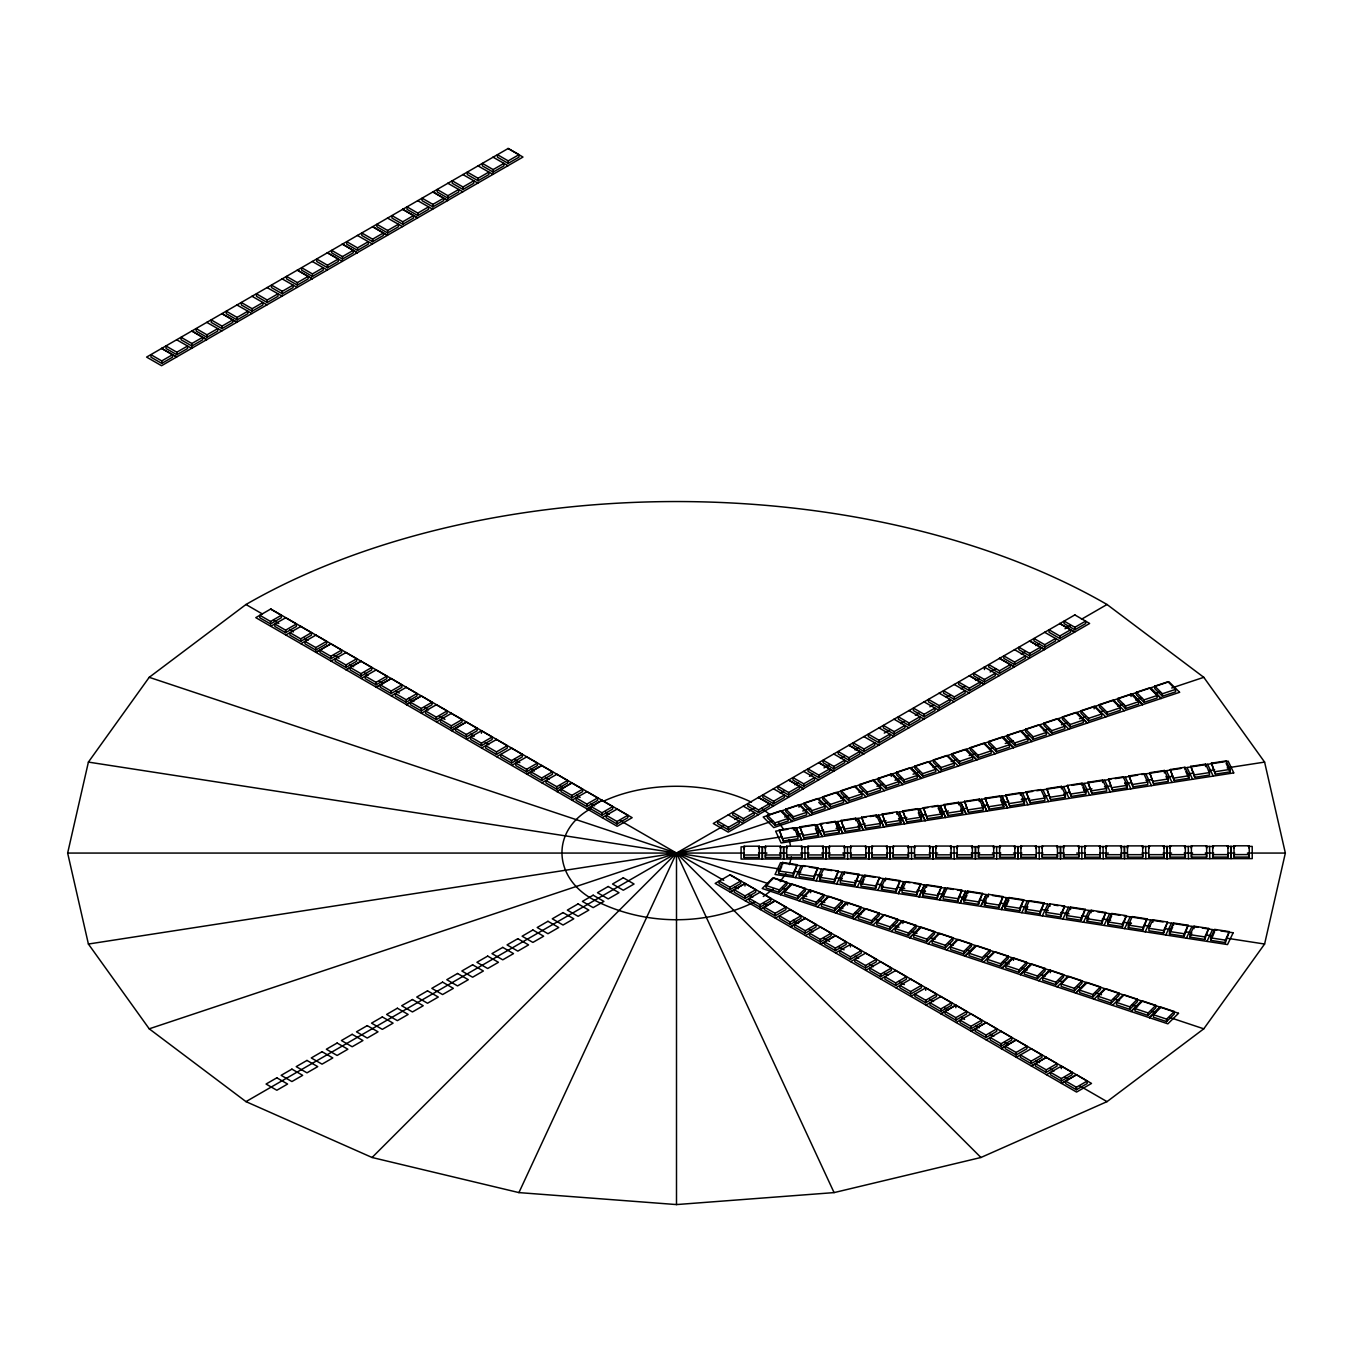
<?xml version="1.0" encoding="UTF-8"?>
<svg xmlns="http://www.w3.org/2000/svg" width="1353" height="1353" viewBox="0 0 1353 1353"><rect width="100%" height="100%" fill="white"/><g stroke="black" fill="none" stroke-linecap="round" stroke-linejoin="round"><path stroke-width="1.5" d="M67.65 853.066L88.402 762.094L149.219 677.312L245.975 604.503A608.85 351.509 0 0 1 1107.025 604.503L1203.781 677.312L1264.598 762.094L1285.35 853.066L1264.598 944.039L1203.781 1028.821L1107.025 1101.63L980.925 1157.491L834.074 1192.602L676.5 1204.576L518.926 1192.602L372.075 1157.491L245.975 1101.63L149.219 1028.821L88.402 944.039L67.65 853.066L743.812 853.066M789.56 864.584L791.302 856.906M518.926 1192.602L676.5 853.066L980.925 1157.491M778.584 870.926L782.541 862.436L797.238 864.702L793.298 875.679L778.584 873.412L778.584 870.926L793.298 873.192L797.238 864.702M779.379 871.704L781.746 866.613M795.463 877.623L801.094 865.852M799.166 874.106L803.124 865.616L817.821 867.899L813.88 878.875L799.166 876.592L799.166 874.106L813.88 876.389L817.821 867.899M816.045 880.82L821.677 869.049M819.749 877.302L823.706 868.812L838.403 871.078L834.463 882.055L819.749 879.788L819.749 877.302L834.463 879.568L838.403 871.078M819.749 879.788L822.117 874.681M836.628 883.999L842.259 872.228M840.331 880.482L844.272 871.992L858.986 874.275L855.028 885.251L840.331 882.968L840.331 880.482L855.028 882.765L858.986 874.275M857.21 887.196L862.842 875.425M860.914 883.678L864.855 875.188L879.568 877.454L875.611 888.431L860.914 886.164L860.914 883.678L875.611 885.944L879.568 877.454M861.709 884.456L864.077 879.365M877.793 890.375L883.408 878.604M881.496 886.858L885.437 878.368L900.151 880.651L896.193 891.627L881.496 889.344L881.496 886.858L896.193 889.141L900.151 880.651M881.496 889.344L883.069 885.944M898.375 893.572L903.855 881.767M898.51 893.589L903.99 881.801M902.079 890.054L906.02 881.564L920.733 883.83L916.776 894.807L902.079 892.54L902.079 890.054L916.776 892.32L920.733 883.83M918.941 896.768L924.437 884.963L919.093 896.785M922.661 893.234L926.602 884.744L941.316 887.027L937.358 898.003L922.661 895.72L922.661 893.234L937.358 895.517L941.316 887.027M922.661 895.72L925.029 890.629M939.523 899.948L945.02 888.143M939.675 899.965L945.155 888.177M943.244 896.43L947.185 887.94L961.882 890.223L957.941 901.183L943.244 898.916L943.244 896.43L957.941 898.696L961.882 890.223M965.602 891.339L960.106 903.144L965.738 891.356M963.826 899.61L967.767 891.12L982.464 893.403L978.523 904.379L963.826 902.096L963.826 899.61L978.523 901.893L982.464 893.403M964.621 900.405L966.989 895.314M980.688 906.324L986.185 894.536L957.417 890.071M980.84 906.341L986.32 894.553M984.409 902.806L988.35 894.316L1003.047 896.599L999.106 907.559L984.409 905.292L984.409 902.806L999.106 905.072L1003.047 896.599M984.409 905.292L985.982 901.893M1001.271 909.52L1006.767 897.715M1001.423 909.537L1006.903 897.732M1004.991 905.986L1008.932 897.496L1023.629 899.779L1019.688 910.755L1004.991 908.472L1004.991 905.986L1019.688 908.269L1023.629 899.779M1004.991 908.472L1008.932 899.982M1021.853 912.7L1027.333 900.912M1025.422 909.148L1029.362 900.675L1044.076 902.941L1040.119 913.918L1025.422 911.634L1025.422 909.148L1040.119 911.432L1044.076 902.941M1025.422 911.634L1027.79 906.544M1042.3 915.863L1047.915 904.092M1046.004 912.345L1049.945 903.855L1064.659 906.138L1060.701 917.114L1046.004 914.831L1046.004 912.345L1060.701 914.628L1064.659 906.138M1062.866 919.059L1068.498 907.288M1066.587 915.541L1070.527 907.051L1085.241 909.317L1081.284 920.294L1066.587 918.01L1066.587 915.541L1081.284 917.808L1085.241 909.317M1083.449 922.239L1089.08 910.468M1087.169 918.721L1091.11 910.231L1105.807 912.514L1101.866 923.49L1087.169 921.207L1087.169 918.721L1101.866 921.004L1105.807 912.514M1087.169 921.207L1088.742 917.808M1104.031 925.435L1109.663 913.664M1107.752 921.917L1111.692 913.427L1126.389 915.693L1122.449 926.67L1107.752 924.403L1107.752 921.917L1122.449 924.184L1126.389 915.693M1107.752 924.403L1111.692 915.913M1124.614 928.615L1130.245 916.844M1128.334 925.097L1132.275 916.607L1146.972 918.89L1143.031 929.866L1128.334 927.583L1128.334 925.097L1143.031 927.38L1146.972 918.89M1128.334 927.583L1130.702 922.492M1145.196 931.811L1150.828 920.04M1148.917 928.293L1152.857 919.803L1167.554 922.07L1163.614 933.046L1148.917 930.779L1148.917 928.293L1163.614 930.56L1167.554 922.07M1165.779 934.991L1171.41 923.22M1169.499 931.473L1173.44 922.983L1188.137 925.266L1184.196 936.242L1169.499 933.959L1169.499 931.473L1184.196 933.756L1188.137 925.266M1169.499 933.959L1172.645 927.177M1186.361 938.187L1191.993 926.416M1190.082 934.669L1194.023 926.179L1208.719 928.446L1204.779 939.422L1190.082 937.155L1190.082 934.669L1204.779 936.936L1208.719 928.446M1190.082 937.155L1191.655 933.756M1206.944 941.384L1212.576 929.596M1210.664 937.849L1214.605 929.359L1229.302 931.642L1225.361 942.618L1210.664 940.335L1210.664 937.849L1225.361 940.132L1229.302 931.642M1210.664 940.335L1214.605 931.845M1233.158 932.792L1227.526 944.563L775.032 874.461L780.512 862.673L805.17 866.495M780.157 881.632L785.924 873.564M372.075 1157.491L676.5 853.066L834.074 1192.602M766.119 885.522L773.73 877.911L786.905 882.308L786.905 884.794L779.294 892.405L766.119 888.008L766.119 885.522L779.294 889.919L786.905 882.308M780.512 894.604L791.099 884.033M780.647 894.654L791.234 884.084M784.571 891.678L792.181 884.067L805.356 888.464L805.356 890.95L797.746 898.561L784.571 894.164L784.571 891.678L797.746 896.075L805.356 888.464M798.963 900.76L809.686 890.24M803.005 897.834L810.633 890.223L823.808 894.621L823.808 897.107L816.197 904.717L803.005 900.32L803.005 897.834L816.197 902.231L823.808 894.621M817.415 906.916L828.137 896.396M821.457 903.99L829.085 896.379L842.259 900.777L842.259 903.263L834.649 910.873L821.457 906.476L821.457 903.99L834.649 908.387L842.259 900.777M846.454 902.502L835.866 913.072L846.589 902.552M839.909 910.146L847.536 902.536L860.711 906.933L860.711 909.419L853.1 917.03L839.909 912.632L839.909 910.146L853.1 914.543L860.711 906.933M854.318 919.228L864.905 908.658M854.453 919.279L865.041 908.709M858.36 916.302L865.988 908.692L879.162 913.089L879.162 915.575L871.552 923.186L858.36 918.788L858.36 916.302L871.552 920.7L879.162 913.089M872.77 925.384L883.475 914.848M876.812 922.458L884.439 914.848L897.614 919.245L897.614 921.731L890.003 929.342L876.812 924.945L876.812 922.458L890.003 926.856L897.614 919.245M891.221 931.54L901.927 921.004M895.263 928.615L902.891 921.004L916.066 925.401L916.066 927.887L908.455 935.498L895.263 931.101L895.263 928.615L908.455 933.012L916.066 925.401M909.673 937.697L920.26 927.126M909.808 937.747L920.378 927.16M913.715 934.771L921.342 927.16L934.517 931.557L934.517 934.044L926.906 941.654L913.715 937.257L913.715 934.771L926.906 939.168L934.517 931.557M928.124 943.853L938.83 933.316M932.166 940.927L939.794 933.316L952.969 937.714L952.969 940.2L945.358 947.81L932.166 943.413L932.166 940.927L945.358 945.324L952.969 937.714M946.576 950.009L957.281 939.472M950.618 947.083L958.245 939.472L971.42 943.87L971.42 946.356L963.81 953.95L950.618 949.569L950.618 947.083L963.81 951.48L971.42 943.87M969.069 953.239L976.697 945.629L989.872 950.026L989.872 952.512L982.261 960.106L969.069 955.708L969.069 953.239L982.261 957.62L989.872 950.026M983.479 962.321L994.066 951.751M987.386 959.345L995.013 951.734L1008.188 956.131L1008.188 958.617L1000.577 966.228L987.386 961.831L987.386 959.345L1000.577 963.742L1008.188 956.131M1005.837 965.501L1013.465 957.89L1026.639 962.287L1026.639 964.774L1019.029 972.384L1005.837 967.987L1005.837 965.501L1019.029 969.898L1026.639 962.287M1020.247 974.583L1030.834 964.012M1020.382 974.634L1030.952 964.046M1024.289 971.657L1031.916 964.046L1045.091 968.444L1045.091 970.93L1037.48 978.54L1024.289 974.143L1024.289 971.657L1037.48 976.054L1045.091 968.444M1038.698 980.739L1049.404 970.202M1042.74 977.813L1050.368 970.202L1063.543 974.6L1063.543 977.086L1055.932 984.696L1042.74 980.299L1042.74 977.813L1055.932 982.21L1063.543 974.6M1057.15 986.895L1067.855 976.359M1061.192 983.969L1068.819 976.359L1081.994 980.756L1081.994 983.242L1074.383 990.853L1061.192 986.455L1061.192 983.969L1074.383 988.366L1081.994 980.756M1075.601 993.051L1086.188 982.481M1075.736 993.102L1086.307 982.515M1079.643 990.125L1087.271 982.515L1100.446 986.912L1100.446 989.398L1092.835 997.009L1079.643 992.612L1079.643 990.125L1092.835 994.523L1100.446 986.912M1094.053 999.207L1104.758 988.671M1098.095 996.282L1105.722 988.671L1118.897 993.068L1118.897 995.554L1111.287 1003.148L1098.095 998.751L1098.095 996.282L1111.287 1000.662L1118.897 993.068M1112.504 1005.364L1123.21 994.827M1116.546 1002.421L1124.174 994.827L1137.349 999.224L1137.349 1001.694L1129.738 1009.304L1116.546 1004.907L1116.546 1002.421L1129.738 1006.818L1137.349 999.224M1134.998 1008.577L1142.609 1000.983L1155.8 1005.364L1155.8 1007.85L1148.173 1015.46L1134.998 1011.063L1134.998 1008.577L1148.173 1012.974L1155.8 1005.364M1149.407 1017.676L1159.978 1007.089M1149.526 1017.71L1160.113 1007.139M1153.449 1014.733L1161.06 1007.122L1174.252 1011.52L1174.252 1014.006L1166.624 1021.616L1153.449 1017.219L1153.449 1014.733L1166.624 1019.13L1174.252 1011.52M1178.564 1013.296L1167.859 1023.832L762.196 888.498L772.783 877.928L1178.429 1013.245M591.362 808.35C549.656 831.046 553.732 879.349 594.694 900.286C643.74 925.469 705.15 926.399 754.619 901.927M763.312 896.515L773.341 888.972M161.751 360.93L172.507 354.706L172.507 357.192L161.751 363.416L150.978 357.192L150.978 354.706L161.751 360.93L161.751 363.416M176.82 352.22L187.577 346.013L187.577 348.499L176.82 354.706L166.047 348.499L166.047 346.013L176.82 352.22L176.82 354.706M191.889 343.527L202.646 337.303L202.646 339.789L191.889 346.013L181.116 339.789L181.116 337.303L191.889 343.527L191.889 346.013M206.958 334.817L217.715 328.61L217.715 331.096L206.958 337.303L196.185 331.096L196.185 328.61L206.958 334.817L206.958 337.303M222.027 326.124L232.784 319.917L232.784 322.403L222.027 328.61L211.254 322.403L211.254 319.917L222.027 326.124L222.027 328.61M237.079 317.431L247.853 311.207L247.853 313.693L237.079 319.917L226.323 313.693L226.323 311.207L237.079 317.431L237.079 319.917M252.148 308.721L262.922 302.514L262.922 305L252.148 311.207L241.392 305L241.392 302.514L252.148 308.721L252.148 311.207M267.217 300.028L277.991 293.804L277.991 296.29L267.217 302.514L256.461 296.29L256.461 293.804L267.217 300.028L267.217 302.514M282.287 291.318L293.06 285.111L293.06 287.597L282.287 293.804L271.53 287.597L271.53 285.111L282.287 291.318L282.287 293.804M297.356 282.625L308.129 276.418L308.129 278.904L297.356 285.111L286.599 278.904L286.599 276.418L297.356 282.625L297.356 285.111M312.425 273.932L323.198 267.708L323.198 270.194L312.425 276.418L301.668 270.194L301.668 267.708L312.425 273.932L312.425 276.418M327.494 265.222L338.267 259.015L338.267 261.501L327.494 267.708L316.737 261.501L316.737 259.015L327.494 265.222L327.494 267.708M342.461 256.596L353.218 250.373L353.218 252.859L342.461 259.083L331.688 252.859L331.688 250.373L342.461 256.596L342.461 259.083M357.53 247.887L368.287 241.68L368.287 244.166L357.53 250.373L346.757 244.166L346.757 241.68L357.53 247.887L357.53 250.373M372.599 239.193L383.356 232.97L383.356 235.456L372.599 241.68L361.826 235.456L361.826 232.97L372.599 239.193L372.599 241.68M387.668 230.484L398.425 224.277L398.425 226.763L387.668 232.97L376.895 226.763L376.895 224.277L387.668 230.484L387.668 232.97M402.737 221.791L413.494 215.584L413.494 218.07L402.737 224.277L391.964 218.07L391.964 215.584L402.737 221.791L402.737 224.277M417.806 213.097L428.563 206.874L428.563 209.36L417.806 215.584L407.033 209.36L407.033 206.874L417.806 213.097L417.806 215.584M432.875 204.388L443.632 198.181L443.632 200.667L432.875 206.874L422.102 200.667L422.102 198.181L432.875 204.388L432.875 206.874M447.928 195.695L458.701 189.471L458.701 191.957L447.928 198.181L437.171 191.957L437.171 189.471L447.928 195.695L447.928 198.181M462.997 187.002L473.77 180.778L473.77 183.264L462.997 189.471L452.24 183.264L452.24 180.778L462.997 187.002L462.997 189.471M478.066 178.292L488.839 172.085L488.839 174.571L478.066 180.778L467.309 174.571L467.309 172.085L478.066 178.292L478.066 180.778M493.135 169.599L503.908 163.375L503.908 165.861L493.135 172.085L482.378 165.861L482.378 163.375L493.135 169.599L493.135 172.085M508.204 160.889L518.977 154.682L518.977 157.168L508.204 163.375L497.447 157.168L497.447 154.682L508.204 160.889L508.204 163.375M270.566 621.484L281.323 615.26L281.323 617.746L270.566 623.97L259.793 617.746L259.793 615.26L270.566 621.484L270.566 623.97M270.752 626.27L285.821 617.695M285.618 630.177L296.392 623.97L296.392 626.456L285.618 632.663L274.862 626.456L274.862 623.97L285.618 630.177L285.618 632.663M285.821 634.98L300.89 626.405M300.687 638.87L311.461 632.663L311.461 635.149L300.687 641.356L289.931 635.149L289.931 632.663L300.687 638.87L300.687 641.356M300.89 643.673L315.959 635.098M315.756 647.58L326.53 641.356L326.53 643.842L315.756 650.066L305 643.842L305 641.356L315.756 647.58L315.756 650.066M330.91 643.74L315.959 652.383L331.028 643.808M330.825 656.273L341.599 650.066L341.599 652.552L330.825 658.759L320.069 652.552L320.069 650.066L330.825 656.273L330.825 658.759M331.028 661.076L346.097 652.501M345.894 664.983L356.668 658.759L356.668 661.245L345.894 667.469L335.138 661.245L335.138 658.759L345.894 664.983L345.894 667.469M346.097 669.769L361.048 661.143M346.199 669.836L361.166 661.194M360.963 673.676L371.737 667.469L371.737 669.938L360.963 676.162L350.207 669.938L350.207 667.469L360.963 673.676L360.963 676.162M361.166 678.479L376.219 669.904M376.033 682.369L386.806 676.162L386.806 678.648L376.033 684.855L365.276 678.648L365.276 676.162L376.033 682.369L376.033 684.855M376.219 687.172L391.186 678.529L401.875 684.855L401.875 687.341L391.102 693.565L380.345 687.341L380.345 684.855L391.102 691.079L401.875 684.855M376.337 687.239L391.288 678.597M391.288 695.865L406.357 687.29M406.171 699.772L416.944 693.565L416.944 696.051L406.171 702.258L395.414 696.051L395.414 693.565L406.171 699.772L406.171 702.258M406.357 704.575L421.324 695.932L431.996 702.258L431.996 704.744L421.24 710.951L410.483 704.744L410.483 702.258L421.24 708.465L431.996 702.258M406.475 704.642L421.426 696M421.426 713.268L436.495 704.693M436.309 717.175L447.065 710.951L447.065 713.437L436.309 719.661L425.552 713.437L425.552 710.951L436.309 717.175L436.309 719.661M436.495 721.978L451.462 713.335M451.276 725.817L462.033 719.593L462.033 722.079L451.276 728.303L440.503 722.079L440.503 719.593L451.276 725.817L451.276 728.303M466.413 721.978L451.462 730.603L466.531 722.028M466.345 734.51L477.102 728.303L477.102 730.789L466.345 736.996L455.572 730.789L455.572 728.303L466.345 734.51L466.345 736.996M466.531 739.313L481.6 730.738M481.414 743.203L492.171 736.996L492.171 739.482L481.414 745.689L470.641 739.482L470.641 736.996L481.414 743.203L481.414 745.689M481.6 748.006L496.669 739.431M496.466 751.913L507.24 745.689L507.24 748.175L496.466 754.399L485.71 748.175L485.71 745.689L496.466 751.913L496.466 754.399M496.669 756.716L511.738 748.124M511.535 760.606L522.309 754.399L522.309 756.885L511.535 763.092L500.779 756.885L500.779 754.399L511.535 760.606L511.535 763.092M511.738 765.409L526.807 756.834M526.605 769.316L537.378 763.092L537.378 765.578L526.605 771.802L515.848 765.578L515.848 763.092L526.605 769.316L526.605 771.802M541.674 778.009L552.447 771.802L552.447 774.271L541.674 780.495L530.917 774.271L530.917 771.802L541.674 778.009L541.674 780.495M541.876 782.812L556.946 774.237M556.743 786.702L567.516 780.495L567.516 782.981L556.743 789.188L545.986 782.981L545.986 780.495L556.743 786.702L556.743 789.188M556.946 791.505L571.896 782.863M557.047 791.573L572.015 782.93M571.812 795.412L582.585 789.188L582.585 791.674L571.812 797.898L561.055 791.674L561.055 789.188L571.812 795.412L571.812 797.898M572.015 800.198L587.067 791.623M586.881 804.105L597.654 797.898L597.654 800.384L586.881 806.591L576.124 800.384L576.124 797.898L586.881 804.105L586.881 806.591M587.067 808.908L602.034 800.266M587.185 808.976L602.136 800.333M601.95 812.798L612.723 806.591L612.723 809.077L601.95 815.284L591.193 809.077L591.193 806.591L601.95 812.798L601.95 815.284M602.136 817.601L617.205 809.026M617.019 821.508L627.792 815.284L627.792 817.77L617.019 823.994L606.262 817.77L606.262 815.284L617.019 821.508L617.019 823.994M1074.874 614.888L713.268 823.503L728.218 832.129L1089.639 623.462L1074.688 614.837M245.975 1101.63L723.754 825.787M734.662 819.478L738.298 817.381M749.207 811.09L754.67 807.944M780.207 793.196L783.861 791.082M794.82 784.757L798.473 782.643M809.415 776.318L813.068 774.22M824.028 767.895L829.507 764.733M840.467 758.407L844.103 756.293M855.062 749.968L858.715 747.871M884.27 733.106L889.75 729.943M900.709 723.618L904.362 721.504M915.321 715.179L918.975 713.082M929.917 706.756L933.57 704.642M946.356 697.269L950.009 695.154M960.968 688.829L964.604 686.732M975.564 680.407L979.217 678.293M990.176 671.967L995.656 668.805M1021.211 654.04L1024.864 651.943M1035.823 645.618L1039.476 643.504M1065.031 628.756L1070.511 625.593M1081.453 619.268L1107.025 604.503M728.404 827.343L739.178 821.119L739.178 823.605L728.404 829.829L717.648 823.605L717.648 821.119L728.404 827.343L728.404 829.829M743.474 818.633L754.247 812.426L754.247 814.912L743.474 821.119L732.717 814.912L732.717 812.426L743.474 818.633L743.474 821.119M758.543 809.94L769.316 803.716L769.316 806.202L758.543 812.426L747.786 806.202L747.786 803.716L758.543 809.94L758.543 812.426M773.612 801.247L784.385 795.023L784.385 797.509L773.612 803.716L762.855 797.509L762.855 795.023L773.612 801.247L773.612 803.716M788.681 792.537L799.454 786.33L799.454 788.816L788.681 795.023L777.924 788.816L777.924 786.33L788.681 792.537L788.681 795.023M803.75 783.844L814.523 777.62L814.523 780.106L803.75 786.33L792.993 780.106L792.993 777.62L803.75 783.844L803.75 786.33M818.819 775.134L829.592 768.927L829.592 771.413L818.819 777.62L808.062 771.413L808.062 768.927L818.819 775.134L818.819 777.62M833.888 766.441L844.644 760.234L844.644 762.72L833.888 768.927L823.131 762.72L823.131 760.234L833.888 766.441L833.888 768.927M848.957 757.748L859.713 751.524L859.713 754.01L848.957 760.234L838.2 754.01L838.2 751.524L848.957 757.748L848.957 760.234M864.026 749.038L874.782 742.831L874.782 745.317L864.026 751.524L853.269 745.317L853.269 742.831L864.026 749.038L864.026 751.524M879.095 740.345L889.851 734.121L889.851 736.607L879.095 742.831L868.338 736.607L868.338 734.121L879.095 740.345L879.095 742.831M894.164 731.635L904.92 725.428L904.92 727.914L894.164 734.121L883.408 727.914L883.408 725.428L894.164 731.635L894.164 734.121M909.115 723.009L919.888 716.786L919.888 719.272L909.115 725.496L898.358 719.272L898.358 716.786L909.115 723.009L909.115 725.496M924.184 714.299L934.957 708.093L934.957 710.579L924.184 716.786L913.427 710.579L913.427 708.093L924.184 714.299L924.184 716.786M939.253 705.606L950.026 699.4L950.026 701.869L939.253 708.093L928.496 701.869L928.496 699.4L939.253 705.606L939.253 708.093M954.322 696.913L965.095 690.69L965.095 693.176L954.322 699.4L943.565 693.176L943.565 690.69L954.322 696.913L954.322 699.4M969.391 688.203L980.164 681.997L980.164 684.483L969.391 690.69L958.634 684.483L958.634 681.997L969.391 688.203L969.391 690.69M984.46 679.51L995.233 673.287L995.233 675.773L984.46 681.997L973.703 675.773L973.703 673.287L984.46 679.51L984.46 681.997M999.529 670.8L1010.302 664.594L1010.302 667.08L999.529 673.287L988.772 667.08L988.772 664.594L999.529 670.8L999.529 673.287M1014.598 662.107L1025.371 655.901L1025.371 658.387L1014.598 664.594L1003.841 658.387L1003.841 655.901L1014.598 662.107L1014.598 664.594M1029.667 653.414L1040.44 647.191L1040.44 649.677L1029.667 655.901L1018.91 649.677L1018.91 647.191L1029.667 653.414L1029.667 655.901M1044.736 644.704L1055.492 638.498L1055.492 640.984L1044.736 647.191L1033.98 640.984L1033.98 638.498L1044.736 644.704L1044.736 647.191M1059.805 636.011L1070.561 629.788L1070.561 632.274L1059.805 638.498L1049.049 632.274L1049.049 629.788L1059.805 636.011L1059.805 638.498M1074.874 627.302L1085.63 621.095L1085.63 623.581L1074.874 629.788L1064.118 623.581L1064.118 621.095L1074.874 627.302L1074.874 629.788M729.927 887.247L740.683 881.023L740.683 883.509L729.927 889.733L719.153 883.509L719.153 881.023L729.927 887.247L729.927 889.733M755.752 889.733L744.979 895.94L734.222 889.733L734.222 892.219L744.979 898.426L755.752 892.219L755.752 889.733L744.979 883.509L730.113 892.05L745.182 883.475M745.182 900.743L760.251 892.168M760.048 904.65L770.821 898.426L770.821 900.912L760.048 907.136L749.291 900.912L749.291 898.426L760.048 904.65L760.048 907.136M760.251 909.436L775.201 900.81L760.352 909.504M775.117 913.343L785.89 907.136L785.89 909.622L775.117 915.829L764.36 909.622L764.36 907.136L775.117 913.343L775.117 915.829M775.32 918.146L790.389 909.571M790.186 922.036L800.959 915.829L800.959 918.315L790.186 924.522L779.429 918.315L779.429 915.829L790.186 922.036L790.186 924.522M805.339 918.197L790.389 926.839L805.458 918.264M805.255 930.746L816.028 924.522L816.028 927.008L805.255 933.232L794.499 927.008L794.499 924.522L805.255 930.746L805.255 933.232M805.458 935.549L820.527 926.974M820.324 939.439L831.097 933.232L831.097 935.718L820.324 941.925L809.568 935.718L809.568 933.232L820.324 939.439L820.324 941.925M820.527 944.242L835.477 935.6L846.166 941.925L846.166 944.411L835.393 950.635L824.637 944.411L824.637 941.925L835.393 948.149L846.166 941.925M820.628 944.309L835.579 935.667M835.579 952.935L850.648 944.36M850.462 956.842L861.235 950.635L861.235 953.121L850.462 959.328L839.706 953.121L839.706 950.635L850.462 956.842L850.462 959.328M850.648 961.645L865.717 953.07M865.531 965.535L876.304 959.328L876.304 961.814L865.531 968.021L854.775 961.814L854.775 959.328L865.531 965.535L865.531 968.021M865.717 970.338L880.786 961.763M880.6 974.245L891.356 968.021L891.356 970.507L880.6 976.731L869.844 970.507L869.844 968.021L880.6 974.245L880.6 976.731M880.786 979.048L895.855 970.456M895.669 982.938L906.425 976.731L906.425 979.217L895.669 985.424L884.913 979.217L884.913 976.731L895.669 982.938L895.669 985.424M895.855 987.741L910.823 979.098M910.637 991.58L921.393 985.356L921.393 987.842L910.637 994.066L899.863 987.842L899.863 985.356L910.637 991.58L910.637 994.066M910.823 996.383L925.892 987.808M925.706 1000.273L936.462 994.066L936.462 996.552L925.706 1002.759L914.932 996.552L914.932 994.066L925.706 1000.273L925.706 1002.759M925.892 1005.076L940.961 996.501M940.775 1008.983L951.531 1002.759L951.531 1005.245L940.775 1011.469L930.001 1005.245L930.001 1002.759L940.775 1008.983L940.775 1011.469M940.961 1013.769L955.911 1005.144L941.062 1013.837M955.827 1017.676L966.6 1011.469L966.6 1013.955L955.827 1020.162L945.07 1013.955L945.07 1011.469L955.827 1017.676L955.827 1020.162M956.03 1022.479L971.099 1013.904L981.669 1020.162L981.669 1022.648L970.896 1028.855L960.14 1022.648L960.14 1020.162L970.896 1026.369L981.669 1020.162M971.099 1031.172L986.049 1022.53L996.738 1028.855L996.738 1031.341L985.965 1037.565L975.209 1031.341L975.209 1028.855L985.965 1035.079L996.738 1028.855M971.2 1031.24L986.168 1022.597M986.168 1039.882L1001.237 1031.307M1001.034 1043.772L1011.807 1037.565L1011.807 1040.051L1001.034 1046.258L990.278 1040.051L990.278 1037.565L1001.034 1043.772L1001.034 1046.258M1001.237 1048.575L1016.188 1039.933L1001.338 1048.643M1016.103 1052.482L1026.876 1046.258L1026.876 1048.744L1016.103 1054.968L1005.347 1048.744L1005.347 1046.258L1016.103 1052.482L1016.103 1054.968M1016.306 1057.268L1031.375 1048.693M1031.172 1061.175L1041.945 1054.968L1041.945 1057.437L1031.172 1063.661L1020.416 1057.437L1020.416 1054.968L1031.172 1061.175L1031.172 1063.661M1031.375 1065.978L1046.326 1057.336M1031.476 1066.029L1046.427 1057.403M1046.241 1069.868L1057.014 1063.661L1057.014 1066.147L1046.241 1072.354L1035.485 1066.147L1035.485 1063.661L1046.241 1069.868L1046.241 1072.354M1046.427 1074.671L1061.496 1066.096M1061.31 1078.578L1072.083 1072.354L1072.083 1074.84L1061.31 1081.064L1050.554 1074.84L1050.554 1072.354L1061.31 1078.578L1061.31 1081.064M1061.496 1083.364L1076.464 1074.739L1087.152 1081.064L1087.152 1083.55L1076.379 1089.757L1065.623 1083.55L1065.623 1081.064L1076.379 1087.271L1087.152 1081.064M1061.615 1083.432L1076.565 1074.789M767.371 815.284L780.546 810.887L788.156 818.497L788.156 820.983L774.981 825.381L767.371 817.77L767.371 815.284L774.981 822.895L774.981 825.381M785.822 809.128L798.997 804.747L806.608 812.358L806.608 814.844L793.433 819.225L785.822 811.614L785.822 809.128L793.433 816.738L793.433 819.225M804.274 802.989L817.466 798.591L825.076 806.202L825.076 808.688L811.885 813.085L804.274 805.475L804.274 802.989L811.885 810.599L811.885 813.085M822.725 796.832L835.917 792.435L843.528 800.046L843.528 802.532L830.336 806.929L822.725 799.319L822.725 796.832L830.336 804.443L830.336 806.929M841.194 790.676L854.369 786.279L861.979 793.89L861.979 796.376L848.805 800.773L841.194 793.162L841.194 790.676L848.805 798.287L848.805 800.773M859.645 784.537L872.82 780.14L880.431 787.75L880.431 790.237L867.256 794.634L859.645 787.023L859.645 784.537L867.256 792.148L867.256 794.634M878.097 778.381L891.272 773.984L898.882 781.594L898.882 784.08L885.708 788.478L878.097 780.867L878.097 778.381L885.708 785.992L885.708 788.478M896.549 772.225L909.74 767.827L917.351 775.438L917.351 777.924L904.159 782.322L896.549 774.711L896.549 772.225L904.159 779.835L904.159 782.322M915 766.069L928.192 761.688L935.802 769.299L935.802 771.785L922.611 776.165L915 768.555L915 766.069L922.611 773.679L922.611 776.165M933.469 759.929L946.643 755.532L954.254 763.143L954.254 765.629L941.079 770.026L933.469 762.415L933.469 759.929L941.079 767.54L941.079 770.026M951.92 753.773L965.095 749.376L972.706 756.987L972.706 759.473L959.531 763.87L951.92 756.259L951.92 753.773L959.531 761.384L959.531 763.87M970.372 747.617L983.546 743.22L991.157 750.83L991.157 753.317L977.982 757.714L970.372 750.103L970.372 747.617L977.982 755.228L977.982 757.714M988.688 741.512L1001.88 737.114L1009.49 744.725L1009.49 747.211L996.298 751.608L988.688 743.998L988.688 741.512L996.298 749.122L996.298 751.608M1007.156 735.356L1020.331 730.975L1027.942 738.586L1027.942 741.072L1014.767 745.452L1007.156 737.842L1007.156 735.356L1014.767 742.966L1014.767 745.452M1025.608 729.216L1038.783 724.819L1046.393 732.43L1046.393 734.916L1033.218 739.313L1025.608 731.702L1025.608 729.216L1033.218 736.827L1033.218 739.313M1044.059 723.06L1057.234 718.663L1064.845 726.273L1064.845 728.76L1051.67 733.157L1044.059 725.546L1044.059 723.06L1051.67 730.671L1051.67 733.157M1062.511 716.904L1075.703 712.507L1083.313 720.117L1083.313 722.603L1070.122 727.001L1062.511 719.39L1062.511 716.904L1070.122 724.515L1070.122 727.001M1080.962 710.748L1094.154 706.367L1101.765 713.978L1101.765 716.464L1088.573 720.845L1080.962 713.234L1080.962 710.748L1088.573 718.358L1088.573 720.845M1099.431 704.609L1112.606 700.211L1120.216 707.822L1120.216 710.308L1107.042 714.705L1099.431 707.095L1099.431 704.609L1107.042 712.219L1107.042 714.705M1117.882 698.452L1131.057 694.055L1138.668 701.666L1138.668 704.152L1125.493 708.549L1117.882 700.939L1117.882 698.452L1125.493 706.063L1125.493 708.549M1136.334 692.296L1149.509 687.899L1157.119 695.51L1157.119 697.996L1143.945 702.393L1136.334 694.782L1136.334 692.296L1143.945 699.907L1143.945 702.393M1154.785 686.157L1167.977 681.76L1175.588 689.37L1175.588 691.857L1162.396 696.237L1154.785 688.643L1154.785 686.157L1162.396 693.768L1162.396 696.237M149.219 1028.821L772.681 821M784.706 816.992L790.727 814.996M802.752 810.988L810.768 808.316M822.793 804.291L826.818 802.955M840.856 798.287L846.86 796.274M858.901 792.266L862.91 790.93M876.947 786.245L882.951 784.25M894.993 780.241L900.997 778.229M913.038 774.22L919.042 772.208M933.08 767.54L939.1 765.527M951.125 761.519L957.146 759.523M969.171 755.515L975.192 753.503M989.229 748.818L993.237 747.482M1005.262 743.474L1013.296 740.801M1025.32 736.793L1029.329 735.457M1043.366 730.772L1049.387 728.777M1061.412 724.768L1067.432 722.756M1079.457 718.747L1085.478 716.735M1099.515 712.067L1103.524 710.731M1117.561 706.046L1123.582 704.034M1135.607 700.025L1141.628 698.03M1155.648 693.345L1159.673 692.009M1171.698 688L1203.781 677.312M774.981 822.895L788.156 818.497M793.433 816.738L806.608 812.358M811.885 810.599L825.076 806.202M830.336 804.443L843.528 800.046M848.805 798.287L861.979 793.89M867.256 792.148L880.431 787.75M885.708 785.992L898.882 781.594M904.159 779.835L917.351 775.438M922.611 773.679L935.802 769.299M941.079 767.54L954.254 763.143M959.531 761.384L972.706 756.987M977.982 755.228L991.157 750.83M996.298 749.122L1009.49 744.725M1014.767 742.966L1027.942 738.586M1033.218 736.827L1046.393 732.43M1051.67 730.671L1064.845 726.273M1070.122 724.515L1083.313 720.117M1088.573 718.358L1101.765 713.978M1107.042 712.219L1120.216 707.822M1125.493 706.063L1138.668 701.666M1143.945 699.907L1157.119 695.51M1162.396 693.768L1175.588 689.37M1179.495 692.347L773.764 827.596L763.177 817.009L1168.924 681.76L1179.63 692.296M779.328 830.032L794.025 827.748L797.966 836.239L797.966 838.725L783.269 841.008L779.328 830.032L783.269 841.008M799.911 826.852L814.607 824.569L818.548 833.059L818.548 835.545L803.851 837.811L799.911 826.852L803.851 837.811M820.493 823.656L835.19 821.389L839.131 829.879L839.131 832.366L824.434 834.632L820.493 823.656L824.434 834.632M841.076 820.476L855.772 818.193L859.713 826.683L859.713 829.169L845.016 831.452L841.076 820.476L845.016 831.452M861.658 817.297L876.355 815.013L880.296 823.503L880.296 825.99L865.599 828.273L861.658 817.297L865.599 828.273M882.241 814.1L896.938 811.834L900.878 820.324L900.878 822.81L886.181 825.076L882.241 814.1L886.181 825.076M902.823 810.921L917.52 808.654L921.461 817.144L921.461 819.63L906.764 821.897L902.823 810.921L906.764 821.897M923.406 807.741L938.103 805.458L942.043 813.948L942.043 816.434L927.346 818.717L923.406 807.741L927.346 818.717M943.988 804.561L958.685 802.278L962.626 810.768L962.626 813.254L947.929 815.521L943.988 804.561L947.929 815.521M964.571 801.365L979.284 799.099L983.208 807.589L983.208 810.075L968.511 812.341L964.571 801.365L968.511 812.341M985.153 798.185L999.867 795.919L1003.808 804.392L1003.808 806.878L989.094 809.162L985.153 798.185L989.094 809.162M1005.736 795.006L1020.45 792.723L1024.39 801.213L1024.39 803.699L1009.676 805.982L1005.736 795.006L1009.676 805.982M1026.183 791.843L1040.88 789.56L1044.82 798.05L1044.82 800.536L1030.123 802.819L1026.183 791.843L1030.123 802.819M1046.765 788.664L1061.462 786.381L1065.403 794.871L1065.403 797.357L1050.706 799.623L1046.765 788.664L1050.706 799.623M1067.348 785.467L1082.045 783.201L1085.985 791.691L1085.985 794.177L1071.288 796.443L1067.348 785.467L1071.288 796.443M1087.93 782.288L1102.627 780.004L1106.568 788.495L1106.568 790.981L1091.871 793.264L1087.93 782.288L1091.871 793.264M1108.513 779.108L1123.21 776.825L1127.15 785.315L1127.15 787.801L1112.454 790.084L1108.513 779.108L1112.454 790.084M1129.095 775.912L1143.792 773.645L1147.733 782.135L1147.733 784.622L1133.036 786.888L1129.095 775.912L1133.036 786.888M1149.678 772.732L1164.375 770.466L1168.315 778.956L1168.315 781.442L1153.619 783.708L1149.678 772.732L1153.619 783.708M1170.26 769.553L1184.957 767.269L1188.898 775.759L1188.898 778.246L1174.201 780.529L1170.26 769.553L1174.201 780.529M1190.843 766.373L1205.557 764.09L1209.481 772.58L1209.481 775.066L1194.784 777.332L1190.843 766.373L1194.784 777.332M1211.425 763.177L1226.139 760.91L1230.08 769.4L1230.08 771.886L1215.366 774.153L1211.425 763.177L1215.366 774.153M787.886 829.254L775.624 831.148L781.087 842.953L1233.632 772.935M791.962 828.628L822.912 823.842M827.004 823.199L866.123 817.144M870.216 816.519L892.845 813.018M927.87 807.606L899.119 812.054L904.599 823.842M931.963 806.963L1032.694 791.387M1036.77 790.744L1067.72 785.958M1071.813 785.332L1110.931 779.277M1115.024 778.651L1137.653 775.151M1141.746 774.508L1180.865 768.453M1187.139 767.489L1228.169 761.147L1233.784 772.918M88.402 944.039L782.034 836.746M796.562 834.497L802.803 833.533M817.364 831.266L823.605 830.302M836.086 828.374L844.407 827.089M858.969 824.84L865.21 823.876M879.771 821.626L886.012 820.662M898.493 818.717L906.814 817.432M919.296 815.504L925.537 814.54M940.098 812.29L948.419 811.005M960.901 809.077L967.141 808.096M981.703 805.847L987.944 804.883M1002.505 802.633L1008.746 801.669M1021.227 799.741L1029.548 798.456M1044.11 796.19L1048.271 795.547M1064.912 792.976L1069.073 792.334M1083.635 790.084L1091.956 788.799M1104.437 786.871L1110.678 785.907M1125.239 783.641L1131.463 782.677M1146.025 780.427L1152.266 779.463M1166.827 777.214L1173.068 776.25M1187.63 774.001L1193.87 773.02M1208.432 770.77L1214.673 769.806M1227.154 767.878L1264.598 762.094M783.269 838.522L797.966 836.239M803.851 835.325L818.548 833.059M824.434 832.146L839.131 829.879M845.016 828.966L859.713 826.683M865.599 825.787L880.296 823.503M886.181 822.59L900.878 820.324M906.764 819.411L921.461 817.144M927.346 816.231L942.043 813.948M947.929 813.035L962.626 810.768M968.511 809.855L983.208 807.589M989.094 806.676L1003.808 804.392M1009.676 803.496L1024.39 801.213M1030.123 800.333L1044.82 798.05M1050.706 797.137L1065.403 794.871M1071.288 793.957L1085.985 791.691M1091.871 790.778L1106.568 788.495M1112.454 787.598L1127.15 785.315M1133.036 784.402L1147.733 782.135M1153.619 781.222L1168.315 778.956M1174.201 778.043L1188.898 775.759M1194.784 774.846L1209.481 772.58M1215.366 771.667L1230.08 769.4M744.049 846.217L759.27 846.2L759.287 857.481L744.065 857.498L744.049 846.217L744.049 848.703M765.358 846.2L780.58 846.183L780.596 857.464L765.375 857.464L765.358 846.2L765.358 848.686M786.668 846.183L801.889 846.166L801.906 857.447L786.685 857.447L786.668 846.183L786.668 848.669M807.978 846.166L823.199 846.149L823.216 857.43L807.995 857.43L807.978 846.166L807.978 848.652M829.288 846.149L844.509 846.132L844.526 857.413L829.304 857.413L829.288 846.149L829.288 848.635M850.597 846.132L865.819 846.115L865.835 857.379L850.614 857.396L850.597 846.132L850.597 848.619M871.907 846.115L887.128 846.099L887.145 857.362L871.924 857.379L871.907 846.115L871.907 848.602M893.217 846.099L908.438 846.082L908.455 857.345L893.234 857.362L893.217 846.099L893.217 848.568M914.527 846.065L929.748 846.065L929.765 857.328L914.543 857.345L914.527 846.065L914.527 848.551M935.836 846.048L951.058 846.048L951.074 857.312L935.853 857.328L935.836 846.048L935.836 848.534M957.146 846.031L972.367 846.031L972.384 857.295L957.163 857.312L957.146 846.031L957.146 848.517M978.456 846.014L993.677 845.997L993.694 857.278L978.473 857.295L978.456 846.014L978.456 848.5M999.613 845.997L1014.835 845.98L1014.851 857.261L999.63 857.278L999.613 845.997L999.613 848.483M1020.923 845.98L1036.144 845.963L1036.161 857.244L1020.94 857.261L1020.923 845.98L1020.923 848.466M1042.233 845.963L1057.454 845.946L1057.471 857.227L1042.25 857.244L1042.233 845.963L1042.233 848.449M1063.543 845.946L1078.764 845.929L1078.781 857.21L1063.559 857.227L1063.543 845.946L1063.543 848.432M1084.852 845.929L1100.074 845.913L1100.09 857.193L1084.869 857.21L1084.852 845.929L1084.852 848.416M1106.162 845.913L1121.383 845.896L1121.4 857.176L1106.179 857.176L1106.162 845.913L1106.162 848.399M1127.472 845.896L1142.693 845.879L1142.71 857.159L1127.489 857.159L1127.472 845.896L1127.472 848.382M1148.782 845.879L1164.003 845.862L1164.02 857.142L1148.798 857.142L1148.782 845.879L1148.782 848.365M1170.091 845.862L1185.313 845.845L1185.329 857.109L1170.108 857.125L1170.091 845.862L1170.091 848.348M1191.401 845.845L1206.622 845.828L1206.639 857.092L1191.418 857.109L1191.401 845.845L1191.401 848.331M1212.711 845.828L1227.932 845.811L1227.949 857.075L1212.728 857.092L1212.711 845.828L1212.711 848.314M1234.021 845.794L1249.242 845.794L1249.259 857.058L1234.037 857.075L1234.021 845.794L1234.021 848.28M744.928 846.826L741.072 846.843L741.106 859.054L1252.235 858.614L1252.201 846.403L1248.362 846.403M758.39 846.826L766.238 846.809M779.7 846.809L787.547 846.792M801.01 846.792L808.857 846.775M822.32 846.758L830.167 846.758M843.629 846.741L851.477 846.741M864.939 846.724L872.786 846.724M886.249 846.707L894.096 846.707M907.559 846.69L915.406 846.69M928.868 846.674L936.716 846.674M950.178 846.657L958.025 846.657M971.488 846.64L979.335 846.64M992.798 846.623L1000.493 846.623M1013.955 846.606L1021.803 846.606M1035.265 846.589L1043.112 846.572M1056.575 846.572L1064.422 846.555M1077.884 846.555L1085.732 846.538M1099.194 846.538L1107.042 846.521M1120.504 846.521L1128.351 846.504M1141.814 846.504L1149.661 846.488M1163.123 846.471L1170.971 846.471M1184.433 846.454L1192.281 846.454M1205.743 846.437L1213.59 846.437M1227.053 846.42L1234.9 846.42M758.526 853.066L766.948 853.066M779.565 853.066L785.873 853.066M800.604 853.066L809.043 853.066M821.694 853.066L830.116 853.066M842.767 853.066L851.189 853.066M865.954 853.066L872.262 853.066M887.027 853.066L893.352 853.066M908.1 853.066L914.425 853.066M929.173 853.066L937.595 853.066M950.246 853.066L956.571 853.066M971.319 853.066L979.758 853.066M992.392 853.066L1000.831 853.066M1013.482 853.066L1021.904 853.066M1036.652 853.066L1042.977 853.066M1057.742 853.066L1064.05 853.066M1076.7 853.066L1085.14 853.066M1099.888 853.066L1108.31 853.066M1120.96 853.066L1127.286 853.066M1142.033 853.066L1148.359 853.066M1163.106 853.066L1171.546 853.066M1184.179 853.066L1192.619 853.066M1205.269 853.066L1213.692 853.066M1228.439 853.066L1234.765 853.066M1247.415 853.066L1285.35 853.066M809.263 867.121L831.892 870.622M835.968 871.264L875.087 877.319M879.179 877.945L910.129 882.748M914.222 883.374L953.341 889.445M992.459 895.5L1047.78 904.075M1054.055 905.039L1058.147 905.681M1062.223 906.307L1093.173 911.11M1097.266 911.736L1119.878 915.237M1123.971 915.88L1163.09 921.934M1167.182 922.56L1198.132 927.363M1202.208 927.989L1216.668 930.238M1220.744 930.864L1233.006 932.758M88.402 762.094L779.971 869.066M794.482 871.315L800.722 872.279M815.284 874.528L821.525 875.492M836.086 877.759L842.327 878.723M854.808 880.651L863.129 881.936M877.691 884.185L881.852 884.828M898.493 887.399L904.734 888.38M917.216 890.308L925.537 891.593M938.018 893.521L944.259 894.485M958.82 896.735L965.061 897.699M979.623 899.965L985.863 900.929M1000.425 903.178L1006.666 904.142M1021.227 906.392L1027.468 907.356M1042.03 909.605L1048.271 910.569M1060.752 912.514L1069.073 913.799M1081.554 915.727L1087.795 916.691M1102.357 918.941L1110.678 920.226M1123.159 922.154L1131.463 923.456M1143.945 925.384L1150.185 926.348M1164.747 928.598L1170.988 929.562M1185.549 931.811L1191.79 932.775M1206.352 935.041L1212.592 936.005M1227.154 938.255L1264.598 944.039M149.219 677.312L768.673 883.78M782.694 888.464L786.702 889.8M800.739 894.485L806.76 896.481M818.785 900.489L824.806 902.502M838.843 907.186L842.851 908.523M854.876 912.531L860.897 914.527M874.934 919.211L878.943 920.547M892.98 925.232L899.001 927.228M911.026 931.236L917.046 933.249M931.084 937.917L935.092 939.253M949.13 943.937L953.138 945.273M967.175 949.958L971.183 951.294M985.221 955.962L989.229 957.315M1003.266 961.983L1009.287 963.996M1021.312 968.004L1027.333 970M1041.37 974.684L1045.379 976.02M1059.416 980.705L1063.424 982.041M1077.462 986.709L1081.47 988.045M1095.507 992.73L1101.511 994.743M1113.553 998.751L1119.557 1000.746M1131.598 1004.755L1137.602 1006.767M1151.64 1011.452L1155.648 1012.788M1169.685 1017.456L1203.781 1028.821M518.977 154.682L508.204 148.475L146.598 357.091L161.548 365.716L522.985 157.049L508.018 148.424M492.949 157.117L508.018 165.692M477.88 165.81L492.949 174.385M462.811 174.52L477.88 183.095M447.742 183.213L462.811 191.788M447.742 200.498L432.791 191.855L447.64 200.548M417.603 200.616L432.672 209.191M402.653 209.258L417.603 217.884L402.534 209.309M387.465 218.019L402.534 226.594M387.465 235.287L372.515 226.644L387.364 235.354M1059.72 623.462L1074.688 632.105L1059.619 623.53M357.344 235.422L372.396 243.997M1044.55 632.24L1059.619 640.815M342.377 244.047L357.344 252.69M1029.582 640.865L1044.55 649.508M342.275 244.115L357.226 252.757M1029.481 640.933L1044.431 649.575M327.494 252.791L338.267 259.015M327.308 252.757L342.275 261.383M1014.412 649.626L1029.481 658.201M312.239 261.45L327.308 270.025M999.444 658.268L1014.412 666.911L999.343 658.336M312.239 278.718L297.271 270.093L312.137 278.786M984.274 667.029L999.343 675.604M282.101 278.853L297.17 287.428M984.274 684.314L969.306 675.671L984.172 684.364M267.031 287.546L282.101 296.121M954.136 684.432L969.205 693.007M251.962 296.256L267.031 304.831M939.067 693.125L954.136 701.7M236.893 304.949L251.962 313.524M923.998 701.835L939.067 710.41M221.943 313.592L236.893 322.217M221.824 313.642L236.792 322.285M908.928 710.528L923.998 719.103M206.755 322.352L221.824 330.927M893.978 719.17L908.928 727.796M206.755 339.62L191.805 330.978L206.654 339.688M878.909 727.863L893.978 736.438M176.617 339.755L191.686 348.33M863.84 736.573L878.909 745.148M161.667 348.381L176.617 357.023L161.548 348.448M833.702 753.959L848.771 762.534M818.734 762.602L833.702 771.244M818.633 762.669L833.583 771.295M803.564 771.362L818.633 779.937M803.564 788.647L788.596 780.004L803.462 788.698M773.426 788.765L788.495 797.34M758.458 797.407L773.426 806.033L758.356 797.458M743.287 806.168L758.356 814.743M728.218 814.861L743.287 823.436M270.566 609.053L281.323 615.26M285.618 617.746L296.392 623.97M300.687 626.456L311.461 632.663M315.756 635.149L326.53 641.356M330.825 643.842L341.599 650.066M345.894 652.552L356.668 658.759M360.963 661.245L371.737 667.469M376.033 669.938L386.806 676.162M406.171 687.341L416.944 693.565M436.309 704.744L447.065 710.951M451.276 713.386L462.033 719.593M466.345 722.079L477.102 728.303M492.171 736.996L481.414 730.789L481.414 733.275M496.466 739.482L507.24 745.689M511.535 748.175L522.309 754.399M526.605 756.885L537.378 763.092M541.674 765.578L552.447 771.802M556.743 774.271L567.516 780.495M571.812 782.981L582.585 789.188M586.881 791.674L597.654 797.898M601.95 800.384L612.723 806.591M617.019 809.077L627.792 815.284M729.927 874.816L740.683 881.023M760.048 892.219L770.821 898.426M775.117 900.912L785.89 907.136M790.186 909.622L800.959 915.829M805.255 918.315L816.028 924.522M820.324 927.008L831.097 933.232M861.235 950.635L850.462 944.411L850.462 946.897M865.531 953.121L876.304 959.328M880.6 961.814L891.356 968.021M895.669 970.507L906.425 976.731M910.637 979.149L921.393 985.356M936.462 994.066L925.706 987.842L925.706 990.328M940.775 996.552L951.531 1002.759M966.6 1011.469L955.827 1005.245L955.827 1007.731M1001.034 1031.341L1011.807 1037.565M1016.103 1040.051L1026.876 1046.258M1031.172 1048.744L1041.945 1054.968M1046.241 1057.437L1057.014 1063.661M1072.083 1072.354L1061.31 1066.147L1061.31 1068.633M245.975 604.503L262.414 613.991M273.357 620.317L278.836 623.479M289.796 629.805L293.449 631.919M304.408 638.244L308.061 640.341M333.616 655.106L339.096 658.268M350.055 664.594L353.691 666.691M364.65 673.016L368.304 675.13M379.263 681.455L382.916 683.569M395.685 690.943L399.338 693.057M408.471 698.317L413.95 701.48M424.91 707.805L428.563 709.919M439.505 716.244L444.985 719.407M470.556 734.155L474.193 736.269M485.152 742.594L488.805 744.708M514.36 759.456L519.84 762.618M530.799 768.944L534.452 771.058M545.411 777.383L549.064 779.48M560.007 785.805L563.66 787.92M576.446 795.293L580.099 797.407M591.041 803.733L594.694 805.847M605.603 812.138L609.239 814.235M620.148 820.527L723.754 880.346M734.662 886.655L738.298 888.752M749.207 895.043L752.843 897.14M763.769 903.449L767.422 905.563M792.993 920.328L798.473 923.473M809.415 929.799L813.068 931.913M824.028 938.238L829.507 941.4M838.64 946.677L844.103 949.84M855.062 956.165L858.715 958.262M869.675 964.588L873.328 966.702M884.27 973.027L887.923 975.124M898.882 981.449L904.362 984.612M929.917 999.377L933.57 1001.491M944.529 1007.816L948.182 1009.913M960.968 1017.304L964.604 1019.401M975.564 1025.726L979.217 1027.84M990.176 1034.166L993.829 1036.263M1004.772 1042.588L1008.425 1044.702M1035.823 1060.515L1039.476 1062.629M1050.418 1068.955L1054.072 1071.052M1065.031 1077.377L1068.684 1079.491M1079.643 1085.816L1107.025 1101.63M761.638 808.35L769.992 814.641M1150.591 687.865L1161.178 698.452M1150.473 687.916L1161.043 698.503M1113.553 700.228L1124.275 710.748M1095.101 706.367L1105.807 716.904M1058.198 718.68L1068.904 729.216M1039.73 724.819L1050.452 735.356M1021.414 730.941L1032.001 741.512M1021.278 730.975L1031.865 741.562M984.51 743.237L995.081 753.807M947.59 755.532L958.313 766.069M929.139 761.688L939.845 772.225M892.371 773.95L902.941 784.537M892.236 774.001L902.806 784.571M873.784 780.14L884.49 790.676M855.316 786.296L866.038 796.832M847.57 802.989L837 792.401L847.452 803.022M818.413 798.608L829.118 809.128M818.734 802.346L821.271 804.883M799.961 804.747L810.667 815.284M778.99 822.895L783.624 829.338M1226.139 763.396L1230.08 771.886M1207.586 764.327L1213.201 776.098M1186.987 767.506L1192.619 779.294M1185.752 771.464L1188.898 778.246M1166.404 770.703L1172.036 782.474M1165.965 776.334L1167.538 779.734M1145.822 773.882L1151.454 785.653M1125.239 777.062L1130.871 788.833M1124.783 782.711L1127.15 787.801M1104.657 780.241L1110.289 792.029M1084.074 783.438L1089.706 795.209M1082.84 787.378L1085.191 792.469M1063.492 786.617L1069.124 798.388M1063.83 793.957L1065.403 797.357M1042.909 789.797L1048.524 801.585M1022.479 792.959L1027.942 804.764M1022.022 798.608L1024.39 803.699M1002.032 796.122L1007.511 807.927M1001.896 796.156L1007.359 807.944M1000.645 800.097L1003.808 806.878M960.867 802.498L966.346 814.286M960.715 802.515L966.194 814.32M961.053 809.855L962.626 813.254M940.284 805.678L945.764 817.483M940.132 805.695L945.612 817.5M938.103 807.944L942.043 816.434M918.315 812.832L921.461 819.63M898.967 812.071L904.447 823.876M899.305 819.411L900.878 822.81M878.537 815.233L884.016 827.021M878.385 815.25L883.864 827.055M858.14 825.787L859.713 829.169M837.372 821.592L842.834 833.397M837.219 821.626L842.699 833.414M839.131 832.366L835.19 821.389M816.789 824.789L822.252 836.577L816.637 824.806M815.402 828.746L818.548 835.545M796.207 827.968L801.669 839.773M796.054 827.985L801.534 839.79M789.12 839.621L790.423 845.388M1231.044 846.42L1231.078 858.631L1230.892 846.42M1209.582 846.437L1209.768 858.648M1188.272 846.454L1188.458 858.665M1167.115 846.471L1167.149 858.698M1166.962 846.471L1166.996 858.698M1145.653 846.488L1145.839 858.715M1124.495 846.504L1124.529 858.732L1124.343 846.504M1103.033 846.521L1103.219 858.749M1081.724 846.555L1081.91 858.766M1060.566 846.572L1060.6 858.783M1060.414 846.572L1060.448 858.783M1039.104 846.589L1039.29 858.8M1017.946 846.606L1017.98 858.817L1017.794 846.606M996.637 846.623L996.671 858.834M954.017 846.657L954.203 858.867M932.86 846.674L932.894 858.884M932.707 846.674L932.741 858.884M911.398 846.69L911.584 858.901M890.24 846.707L890.274 858.918M890.088 846.707L890.122 858.918M847.468 846.741L847.654 858.952M826.311 846.758L826.345 858.986M826.159 846.758L826.193 858.986M804.849 846.775L805.035 859.003M783.691 846.792L783.725 859.02M783.539 846.792L783.573 859.02M1249.242 845.794L1249.242 848.28M1249.259 857.058L1249.259 854.572L1234.037 854.589L1234.037 857.075M1227.932 845.811L1227.932 848.297M1227.949 857.075L1227.949 854.589L1212.728 854.606L1212.728 857.092M1225.361 940.132L1225.361 942.618M1206.622 845.828L1206.622 848.314M1206.639 857.092L1206.639 854.606L1191.418 854.622L1191.418 857.109M1205.557 764.09L1205.557 766.576M1204.779 936.936L1204.779 939.422M1194.023 926.179L1194.023 928.665M1185.313 845.845L1185.313 848.331M1185.329 857.109L1185.329 854.639L1170.108 854.639L1170.108 857.125M1184.957 767.269L1184.957 769.756M1184.196 933.756L1184.196 936.242M1173.44 922.983L1173.44 925.469M1166.624 1019.13L1166.624 1021.616M1164.375 770.466L1164.375 772.952M1164.003 845.862L1164.003 848.348M1164.02 857.142L1164.02 854.656L1148.798 854.656L1148.798 857.142M1163.614 930.56L1163.614 933.046M1152.857 919.803L1152.857 922.289M1148.173 1012.974L1148.173 1015.46M1143.031 927.38L1143.031 929.866M1142.693 845.879L1142.693 848.365M1142.71 857.159L1142.71 854.673L1127.489 854.673L1127.489 857.159M1131.057 694.055L1131.057 696.541M1129.738 1006.818L1129.738 1009.304M1122.449 924.184L1122.449 926.67M1121.383 845.896L1121.383 848.382M1121.4 857.176L1121.4 854.69L1106.179 854.69L1106.179 857.176M1111.287 1000.662L1111.287 1003.148M1102.627 780.004L1102.627 782.491M1101.866 921.004L1101.866 923.49M1100.074 845.913L1100.074 848.399M1100.09 857.193L1100.09 854.707L1084.869 854.724L1084.869 857.21M1094.154 706.367L1094.154 708.854M1092.835 994.523L1092.835 997.009M1091.11 910.231L1091.11 912.717M1082.045 783.201L1082.045 785.687M1081.284 917.808L1081.284 920.294M1078.764 845.929L1078.764 848.416M1078.781 857.21L1078.781 854.724L1063.559 854.741L1063.559 857.227M1076.379 1087.271L1076.379 1089.757M1074.383 988.366L1074.383 990.853M1070.527 907.051L1070.527 909.537M1061.462 786.381L1061.462 788.867M1060.701 914.628L1060.701 917.114M1057.454 845.946L1057.454 848.432M1057.471 857.227L1057.471 854.741L1042.25 854.758L1042.25 857.244M1055.932 982.21L1055.932 984.696M1050.368 970.202L1050.368 972.689M1049.945 903.855L1049.945 906.341M1040.119 911.432L1040.119 913.918M1037.48 976.054L1037.48 978.54M1036.144 845.963L1036.144 848.449M1036.161 857.244L1036.161 854.758L1020.94 854.775L1020.94 857.261M1020.45 792.723L1020.45 795.209M1019.688 908.269L1019.688 910.755M1019.029 969.898L1019.029 972.384M1014.835 845.98L1014.835 848.466M1014.851 857.261L1014.851 854.775L999.63 854.792L999.63 857.278M1013.465 957.89L1013.465 960.376M1000.577 963.742L1000.577 966.228M999.106 905.072L999.106 907.559M993.677 845.997L993.677 848.483M993.694 857.278L993.694 854.792L978.473 854.808L978.473 857.295M988.35 894.316L988.35 896.802M985.965 1035.079L985.965 1037.565M984.46 667.08L984.46 669.566M982.261 957.62L982.261 960.106M979.284 799.099L979.284 801.585M978.523 901.893L978.523 904.379M972.367 846.031L972.367 848.517M972.384 857.295L972.384 854.808L957.163 854.825L957.163 857.312M970.896 1026.369L970.896 1028.855M967.767 891.12L967.767 893.606M963.81 951.48L963.81 953.95M958.685 802.278L958.685 804.764M957.941 898.696L957.941 901.183M951.058 846.048L951.058 848.534M951.074 857.312L951.074 854.825L935.853 854.842L935.853 857.328M945.358 945.324L945.358 947.81M937.358 895.517L937.358 898.003M929.748 846.065L929.748 848.551M929.765 857.328L929.765 854.842L914.543 854.859L914.543 857.345M926.906 939.168L926.906 941.654M926.602 884.744L926.602 887.23M916.776 892.32L916.776 894.807M908.438 846.082L908.438 848.568M908.455 857.345L908.455 854.859L893.234 854.876L893.234 857.362M908.455 933.012L908.455 935.498M902.891 921.004L902.891 923.49M896.938 811.834L896.938 814.32M896.193 889.141L896.193 891.627M891.272 773.984L891.272 776.47M890.003 926.856L890.003 929.342M887.128 846.099L887.128 848.585M887.145 857.362L887.145 854.876L871.924 854.893L871.924 857.379M885.437 878.368L885.437 880.854M876.355 815.013L876.355 817.5M875.611 885.944L875.611 888.431M871.552 920.7L871.552 923.186M865.819 846.115L865.819 848.602M865.835 857.379L865.835 854.893L850.614 854.91L850.614 857.396M864.855 875.188L864.855 877.674M855.772 818.193L855.772 820.679M855.028 882.765L855.028 885.251M853.1 914.543L853.1 917.03M847.536 902.536L847.536 905.022M844.509 846.132L844.509 848.619M844.526 857.413L844.526 854.927L829.304 854.927L829.304 857.413M844.272 871.992L844.272 874.478M835.393 948.149L835.393 950.635M834.649 908.387L834.649 910.873M834.463 879.568L834.463 882.055M823.199 846.149L823.199 848.635M823.216 857.43L823.216 854.944L807.995 854.944L807.995 857.43M816.197 902.231L816.197 904.717M813.88 876.389L813.88 878.875M810.633 890.223L810.633 892.709M801.889 846.166L801.889 848.652M801.906 857.447L801.906 854.961L786.685 854.961L786.685 857.447M798.997 804.747L798.997 807.234M797.746 896.075L797.746 898.561M794.025 827.748L794.025 830.235M793.298 873.192L793.298 875.679M782.541 862.436L782.541 864.922M780.58 846.183L780.58 848.669M780.596 857.464L780.596 854.978L765.375 854.995L765.375 857.464M779.294 889.919L779.294 892.405M759.27 846.2L759.27 848.686M759.287 857.481L759.287 854.995L744.065 855.011L744.065 857.498M744.979 883.509L744.979 885.995M744.979 895.94L744.979 898.426M676.5 853.066L676.5 1204.576M421.24 708.465L421.24 710.951M391.102 691.079L391.102 693.565M603.32 801.331A115.681 66.787 0 0 1 751.473 802.211M975.614 945.595L965.027 956.165L975.733 945.629M1012.382 957.856L1001.795 968.427L1012.501 957.89M1141.543 1000.932L1130.956 1011.52L1141.661 1000.983M270.752 609.002L255.785 617.644L617.205 826.311L632.172 817.669L270.752 609.002M541.758 765.477L526.807 774.102L541.876 765.527M276.841 1077.817L266.067 1084.041L276.841 1090.247L287.597 1084.041L276.841 1077.817M291.91 1069.124L281.136 1075.331L291.91 1081.554L302.666 1075.331L291.91 1069.124M306.979 1060.431L296.206 1066.638L306.979 1072.844L317.735 1066.638L306.979 1060.431M322.048 1051.721L311.275 1057.945L322.048 1064.151L332.804 1057.945L322.048 1051.721M337.117 1043.028L326.344 1049.235L337.117 1055.458L347.873 1049.235L337.117 1043.028M352.186 1034.318L341.413 1040.542L352.186 1046.748L362.942 1040.542L352.186 1034.318M367.255 1025.625L356.482 1031.832L367.255 1038.055L378.011 1031.832L367.255 1025.625M382.324 1016.932L371.551 1023.139L382.324 1029.362L393.08 1023.139L382.324 1016.932M397.376 1008.222L386.62 1014.446L397.376 1020.652L408.149 1014.446L397.376 1008.222M412.445 999.529L401.689 1005.736L412.445 1011.959L423.218 1005.736L412.445 999.529M427.514 990.836L416.758 997.043L427.514 1003.25L438.287 997.043L427.514 990.836M442.583 982.126L431.827 988.35L442.583 994.556L453.356 988.35L442.583 982.126M457.551 973.484L446.794 979.707L457.551 985.914L468.307 979.707L457.551 973.484M472.62 964.79L461.847 970.997L472.62 977.221L483.376 970.997L472.62 964.79M487.689 956.097L476.916 962.304L487.689 968.511L498.445 962.304L487.689 956.097M502.758 947.388L491.985 953.611L502.758 959.818L513.514 953.611L502.758 947.388M517.827 938.694L507.054 944.901L517.827 951.125L528.583 944.901L517.827 938.694M532.896 929.985L522.123 936.208L532.896 942.415L543.652 936.208L532.896 929.985M547.965 921.292L537.192 927.515L547.965 933.722L558.721 927.515L547.965 921.292M563.034 912.598L552.261 918.805L563.034 925.029L573.79 918.805L563.034 912.598M578.103 903.889L567.33 910.112L578.103 916.319L588.859 910.112L578.103 903.889M593.172 895.196L582.399 901.402L593.172 907.626L603.928 901.402L593.172 895.196M608.224 886.503L597.468 892.709L608.224 898.916L618.997 892.709L608.224 886.503M623.293 877.793L612.537 884.016L623.293 890.223L634.067 884.016L623.293 877.793M730.113 874.765L715.145 883.408L1076.565 1092.074L1091.533 1083.432L730.113 874.765M863.84 753.841L848.872 745.199L863.721 753.909M1142.727 704.609L1132.14 694.021L1142.592 704.642M1087.355 723.06L1076.785 712.473L1087.22 723.094M1013.532 747.668L1002.962 737.081L1013.414 747.702M976.765 759.929L966.177 749.342L976.629 759.963M921.393 778.381L910.823 767.794L921.258 778.415M792.215 821.44L781.628 810.853L792.08 821.474M986.929 811.107L981.449 799.302L986.777 811.124M925.181 820.662L919.702 808.857L925.029 820.679M863.434 830.218L857.954 818.413L863.282 830.235M975.513 858.851L975.479 846.64L975.361 858.851M868.964 858.935L868.93 846.724L868.812 858.935M762.415 859.037L762.382 846.809L762.263 859.037"/></g></svg>
